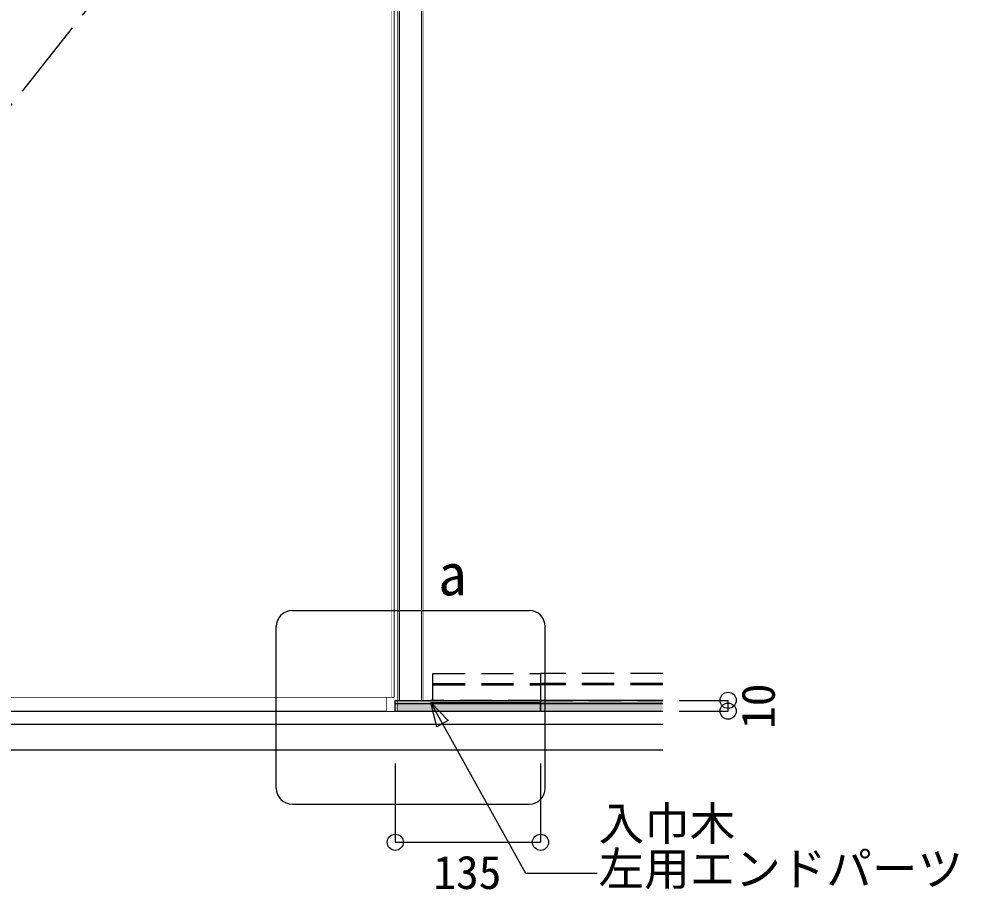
# Model space of a CAD drawing. Units: millimetres on the paper, with parts at other scales. Extents: x -210 to 210, y -149 to 149.
# Drawn here: x -117.9 to -59.1, y -109 to -54.5 of the extents above; entities that cross this region are included whole.
import ezdxf
from ezdxf.enums import TextEntityAlignment as Align

# ---------------------------------------------------------------- set-up
doc = ezdxf.new("R2010")
doc.units = ezdxf.units.MM
doc.linetypes.add('CHAIN1', pattern=[8, 5, -1, 1, -1])
doc.linetypes.add('DASHED2', pattern=[3, 2, -1])
for name, color, linetype in [('1-0', 7, 'Continuous'), ('2-0', 254, 'Continuous'), ('3-0', 4, 'Continuous'), ('4-0', 7, 'Continuous')]:
    doc.layers.add(name, color=color, linetype=linetype)
doc.styles.add('ＭＳ ゴシック', font='')
doc.styles.get('ＭＳ ゴシック').set_extended_font_data('MS Gothic')

msp = doc.modelspace()

# ---------------------------------------------------------------- linework, layer by layer
at = {"layer": '1-0'}
for p, q in [((-94.458, -96.667), (-94.458, 38.333)), ((-92.858, -96.667), (-92.858, 38.333)), ((-95.125, -97.333), (-95.125, 36)), ((-94.458, -96.667), (-92.858, -96.667)), ((-164.325, -97.333), (-78.026, -97.333)), ((-95.125, -97.333), (-94.458, -97.333)), ((-164.325, -98.133), (-78.026, -98.133)), ((-164.325, -99.733), (-78.026, -99.733))]:
    msp.add_line(p, q, dxfattribs=at)
at = {"layer": '2-0', "color": 5, "linetype": 'DASHED2'}
for p, q in [((-92.258, -95.633), (-85.592, -95.633)), ((-92.258, -95.667), (-85.592, -95.667)), ((-92.258, -95.7), (-85.592, -95.7)), ((-78.026, -95.633), (-85.592, -95.633)), ((-78.026, -95.667), (-85.592, -95.667)), ((-78.026, -95.7), (-85.592, -95.7))]:
    msp.add_line(p, q, dxfattribs=at)
at = {"layer": '2-0', "color": 7}
for p, q in [((-92.392, -96.8), (-85.592, -96.8)), ((-85.592, -96.867), (-85.592, -96.667)), ((-85.592, -97.333), (-85.592, -96.867))]:
    msp.add_line(p, q, dxfattribs=at)
at = {"layer": '2-0', "color": 6, "linetype": 'DASHED2'}
for points in [[(-85.592, -95), (-85.592, -96.667), (-92.392, -96.667)], [(-92.258, -96.533), (-92.258, -95), (-85.592, -95)], [(-78.026, -95), (-85.592, -95), (-85.592, -96.667), (-78.026, -96.667)]]:
    msp.add_lwpolyline(points, dxfattribs=at)
at = {"layer": '2-0', "color": 6}
msp.add_lwpolyline([(-92.392, -96.667), (-92.379, -96.666), (-92.366, -96.664), (-92.353, -96.661), (-92.341, -96.657), (-92.329, -96.651), (-92.318, -96.644), (-92.307, -96.636), (-92.289, -96.618), (-92.281, -96.607), (-92.274, -96.596), (-92.268, -96.584), (-92.264, -96.572), (-92.261, -96.559), (-92.259, -96.546), (-92.258, -96.533)], dxfattribs=at)
at = {"layer": '2-0', "color": 7}
for points in [[(-78.026, -96.667), (-85.592, -96.667), (-85.592, -96.867), (-78.026, -96.867)], [(-78.026, -96.867), (-85.592, -96.867), (-85.592, -97.333), (-78.026, -97.333)]]:
    msp.add_lwpolyline(points, dxfattribs=at)
at = {"layer": '2-0'}
for points in [[(-78.026, -96.667), (-85.592, -96.667), (-78.026, -96.867), (-85.592, -96.867)], [(-78.026, -96.867), (-85.592, -96.867), (-78.026, -97.333), (-85.592, -97.333)]]:
    msp.add_solid(points, dxfattribs=at)
at = {"layer": '3-0'}
for p, q in [((-77.001, -96.667), (-73.972, -96.667)), ((-73.972, -97.333), (-73.972, -96.667)), ((-77.001, -97.333), (-73.972, -97.333)), ((-94.592, -100.568), (-94.592, -105.457)), ((-85.592, -100.568), (-85.592, -105.457)), ((-94.592, -105.457), (-85.592, -105.457))]:
    msp.add_line(p, q, dxfattribs=at)
for centre in [(-73.972, -96.667), (-73.972, -97.333), (-94.592, -105.457), (-85.592, -105.457)]:
    msp.add_circle(centre, 0.5, dxfattribs=at)
at = {"layer": '4-0', "color": 3}
for p, q in [((-85.301, -102.101), (-85.301, -92.101)), ((-100.967, -103.101), (-86.301, -103.101))]:
    msp.add_line(p, q, dxfattribs=at)
at = {"layer": '4-0', "color": 6}
msp.add_lwpolyline([(-92.013, -98.307), (-92.392, -96.8), (-91.31, -97.915)], close=True, dxfattribs=at)
at = {"layer": '4-0', "color": 3}
for centre, start, end in [((-86.301, -92.101), 0, 90), ((-100.967, -102.101), 180, 270), ((-86.301, -102.101), 270, 0)]:
    msp.add_arc(centre, 1, start, end, dxfattribs=at)

# ---------------------------------------------------------------- wipeouts: each hides what was drawn before it
at = {"color": 7}
msp.add_wipeout([(-92.237, -108.971), (-92.237, -106.149), (-87.947, -106.149), (-87.947, -108.971)], dxfattribs=at)

# ---------------------------------------------------------------- next in the draw order: linework, layer by layer
at = {"layer": '4-0', "color": 6}
msp.add_lwpolyline([(-82.077, -107.385), (-86.495, -107.385), (-92.392, -96.8)], dxfattribs=at)

# ---------------------------------------------------------------- next in the draw order: texts
at = {"layer": '3-0', "style": 'ＭＳ ゴシック'}
msp.add_text('135', height=2.069, dxfattribs=at).set_placement((-92.237, -108.971), align=Align.BOTTOM_LEFT)

# ---------------------------------------------------------------- next in the draw order: wipeouts: each hides what was drawn before it
msp.add_wipeout([(-94.458, -96.667), (-94.458, 38.333), (-92.858, 38.333), (-92.858, -96.667)])
at = {"color": 7}
msp.add_wipeout([(-70.458, -98.439), (-73.28, -98.439), (-73.28, -95.561), (-70.458, -95.561)], dxfattribs=at)

# ---------------------------------------------------------------- next in the draw order: linework, layer by layer
at = {"layer": '1-0'}
for p, q in [((-94.358, 38.333), (-94.358, -96.667)), ((-92.958, 38.333), (-92.958, -96.667)), ((-94.458, -97.333), (-94.458, 36))]:
    msp.add_line(p, q, dxfattribs=at)

# ---------------------------------------------------------------- next in the draw order: texts
at = {"layer": '3-0', "style": 'ＭＳ ゴシック'}
msp.add_text('10', height=2.069, rotation=90, dxfattribs=at).set_placement((-70.458, -98.439), align=Align.BOTTOM_LEFT)

# ---------------------------------------------------------------- next in the draw order: wipeouts: each hides what was drawn before it
msp.add_wipeout([(-59.109, -103.152), (-59.109, -108.796), (-81.997, -108.796), (-81.997, -103.152)])

# ---------------------------------------------------------------- next in the draw order: texts
at = {"layer": '4-0', "style": 'ＭＳ ゴシック'}
for s, p in [('入巾木', (-81.997, -105.95)), ('左用エンドパーツ', (-81.997, -108.749))]:
    msp.add_text(s, height=2.069, dxfattribs=at).set_placement(p, align=Align.BOTTOM_LEFT)

# ---------------------------------------------------------------- next in the draw order: wipeouts: each hides what was drawn before it
msp.add_wipeout([(-95.125, -97.333), (-95.125, 36), (-94.458, 36), (-94.458, -97.333)])

# ---------------------------------------------------------------- next in the draw order: linework, layer by layer
at = {"layer": '1-0'}
msp.add_lwpolyline([(-147.558, -96.467), (-147.558, 36.533), (-94.692, 36.533), (-94.692, -96.467)], close=True, dxfattribs=at)
at = {"layer": '2-0', "color": 7}
for p, q in [((-94.592, -97.333), (-94.592, -96.867)), ((-94.592, -96.867), (-85.592, -96.867)), ((-94.592, -96.867), (-85.592, -96.867)), ((-94.592, -97.333), (-85.592, -97.333))]:
    msp.add_line(p, q, dxfattribs=at)
at = {"layer": '2-0'}
msp.add_solid([(-94.592, -97.333), (-94.592, -96.867), (-85.592, -97.333), (-85.592, -96.867)], dxfattribs=at)

# ---------------------------------------------------------------- next in the draw order: wipeouts: each hides what was drawn before it
msp.add_wipeout([(-147.558, -96.467), (-147.558, 36.533), (-94.692, 36.533), (-94.692, -96.467)])

# ---------------------------------------------------------------- next in the draw order: linework, layer by layer
at = {"layer": '1-0'}
msp.add_lwpolyline([(-94.692, -96.467), (-94.692, 36.533), (-94.792, 36.533), (-94.792, -96.467)], close=True, dxfattribs=at)
at = {"layer": '4-0', "color": 3}
msp.add_line((-101.967, -102.101), (-101.967, -92.101), dxfattribs=at)
msp.add_arc((-100.967, -92.101), 1, 90, 180, dxfattribs=at)

# ---------------------------------------------------------------- next in the draw order: wipeouts: each hides what was drawn before it
msp.add_wipeout([(-94.692, -96.467), (-94.692, 36.533), (-94.792, 36.533), (-94.792, -96.467)])

# ---------------------------------------------------------------- next in the draw order: linework, layer by layer
at = {"layer": '1-0', "color": 6, "linetype": 'CHAIN1'}
msp.add_lwpolyline([(-147.558, 36.533), (-94.692, -29.967), (-147.558, -96.467)], dxfattribs=at)
at = {"layer": '2-0', "color": 7}
for p, q in [((-94.592, -96.867), (-94.592, -96.667)), ((-94.592, -96.667), (-85.592, -96.667))]:
    msp.add_line(p, q, dxfattribs=at)
at = {"layer": '2-0'}
msp.add_solid([(-94.592, -96.867), (-94.592, -96.667), (-85.592, -96.867), (-85.592, -96.667)], dxfattribs=at)
at = {"layer": '4-0', "color": 3}
msp.add_line((-100.967, -91.101), (-86.301, -91.101), dxfattribs=at)

# ---------------------------------------------------------------- next in the draw order: wipeouts: each hides what was drawn before it
msp.add_wipeout([(-91.933, -90.934), (-91.933, -87.406), (-90.099, -87.406), (-90.099, -90.934)])

# ---------------------------------------------------------------- next in the draw order: texts
at = {"layer": '4-0', "style": 'ＭＳ ゴシック'}
msp.add_text('a', height=2.586, dxfattribs=at).set_placement((-91.933, -90.934), align=Align.BOTTOM_LEFT)

doc.saveas('drawing.dxf')
